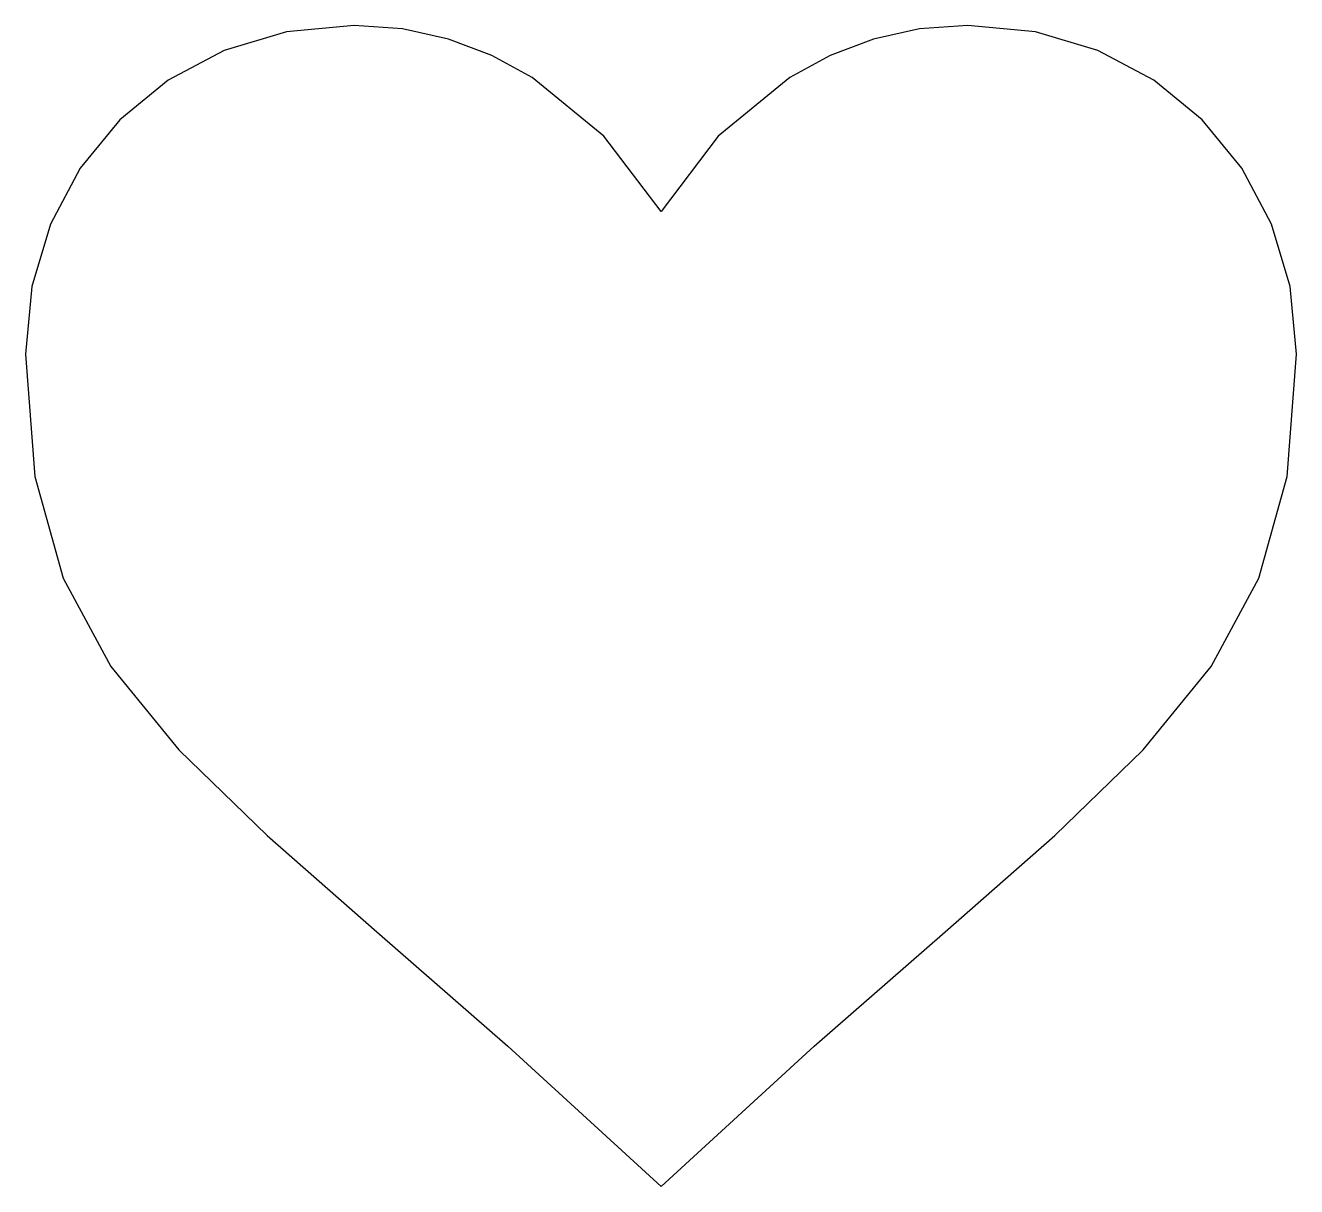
# Model space of a CAD drawing. Extents: x 0 to 30.7, y 0 to 28.
import ezdxf

# ---------------------------------------------------------------- set-up
doc = ezdxf.new("R2010")
doc.units = 0

msp = doc.modelspace()

# ---------------------------------------------------------------- linework, layer by layer
at = {"layer": 'Layer 1', "color": 7}
msp.add_lwpolyline([(15.345814, 23.547889), (13.965021, 25.366897), (12.236964, 26.789031), (11.258213, 27.320264), (10.21125, 27.715071), (9.102275, 27.961051), (7.93749, 28.0458), (6.305034, 27.889221), (4.799701, 27.438086), (3.449398, 26.720301), (2.282028, 25.763772), (1.325499, 24.596402), (0.607714, 23.246099), (0.156579, 21.740766), (0, 20.10831), (0.225309, 17.149838), (0.909504, 14.696761), (2.064988, 12.559943), (3.704162, 10.550249), (5.839429, 8.478544), (8.483192, 6.155691), (11.647853, 3.392556), (15.345814, 0.000002), (19.043775, 3.392556), (22.208436, 6.155691), (24.852199, 8.478544), (26.987466, 10.550249), (28.62664, 12.559943), (29.782124, 14.696761), (30.466319, 17.149838), (30.691628, 20.10831), (30.535049, 21.740766), (30.083914, 23.246099), (29.366129, 24.596402), (28.4096, 25.763772), (27.24223, 26.720301), (25.891927, 27.438086), (24.386594, 27.889221), (22.754138, 28.0458), (21.589353, 27.961051), (20.480378, 27.715071), (19.433415, 27.320264), (18.454664, 26.789031), (16.726607, 25.366897), (15.345814, 23.547889), (15.345814, 23.547889)], dxfattribs=at)

doc.saveas('drawing.dxf')
